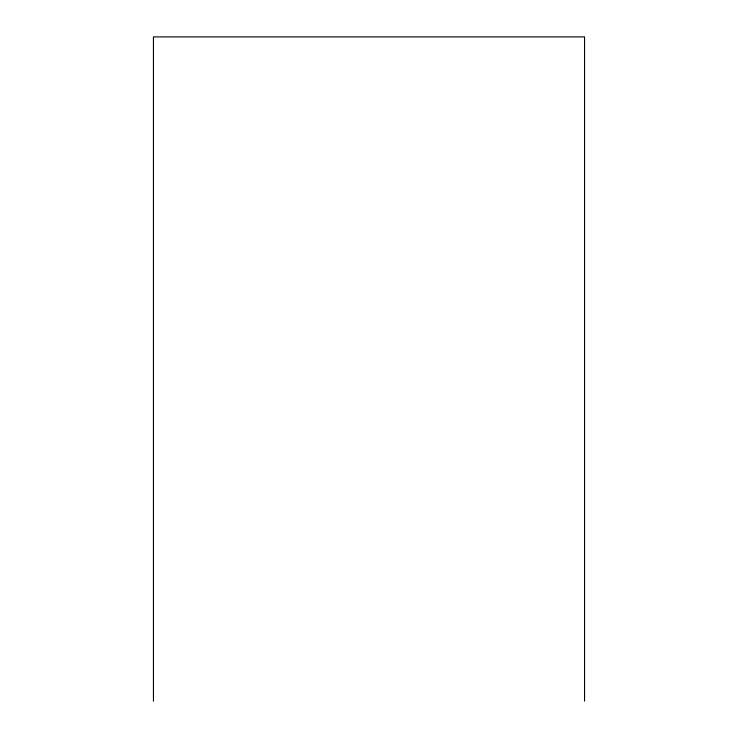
<?xml version="1.0" encoding="UTF-8"?>
<svg xmlns="http://www.w3.org/2000/svg" width="738" height="738" viewBox="0 0 738 738"><rect width="100%" height="100%" fill="white"/><g stroke="black" fill="none" stroke-linecap="round" stroke-linejoin="round"><path stroke-width="1.11" d="M584.551 701.1L584.551 36.9L153.449 36.9L153.449 701.1"/></g></svg>
